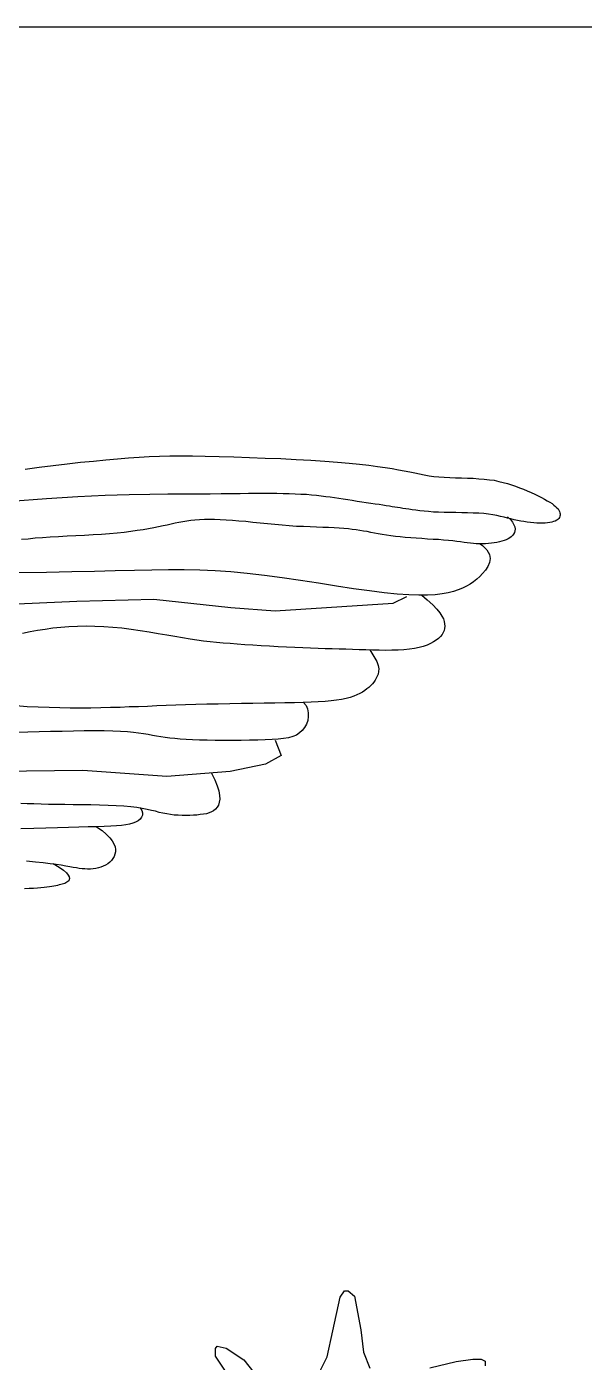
# Model space of a CAD drawing. Header units: millimetres. Extents: x 0 to 687901, y 0 to 346525.
# Drawn here: x 10429.58 to 10444.15, y 16948.86 to 16983.75 of the extents above; entities that cross this region are included whole.
import ezdxf

# ---------------------------------------------------------------- set-up
doc = ezdxf.new("R2010")
doc.units = ezdxf.units.MM
doc.layers.add('ARQ_Texto', color=7, linetype='Continuous')
doc.layers.add('ARQ_Vista 01', color=1, linetype='Continuous')

# ---------------------------------------------------------------- blocks, each defined once
blk = doc.blocks.new('BRASÃO ESTADO PARANÁ')
at = {"layer": 'ARQ_Vista 01'}
for points in [[(3399.98, -30979.69), (3401.1, -30979.55), (3402.21, -30979.41), (3403.3, -30979.28), (3404.35, -30979.16), (3405.37, -30979.06), (3406.35, -30978.96), (3407.27, -30978.88), (3408.14, -30978.81), (3408.97, -30978.75), (3409.77, -30978.71), (3410.58, -30978.68), (3411.4, -30978.66), (3412.27, -30978.65), (3413.19, -30978.66), (3414.19, -30978.67), (3415.28, -30978.7), (3416.45, -30978.73), (3417.67, -30978.77), (3418.91, -30978.82), (3420.15, -30978.87), (3421.36, -30978.93), (3422.53, -30979), (3423.62, -30979.07), (3424.62, -30979.14), (3425.53, -30979.22), (3426.35, -30979.3), (3427.1, -30979.39), (3427.77, -30979.48), (3428.38, -30979.57), (3428.93, -30979.66), (3429.44, -30979.74), (3429.89, -30979.83), (3430.32, -30979.92), (3430.72, -30980), (3431.1, -30980.08), (3431.47, -30980.15), (3431.84, -30980.22), (3432.22, -30980.27), (3432.62, -30980.31), (3433.04, -30980.34), (3433.48, -30980.37), (3433.94, -30980.38), (3434.4, -30980.39), (3434.87, -30980.41), (3435.32, -30980.42), (3435.77, -30980.45), (3436.2, -30980.48), (3436.6, -30980.53), (3436.98, -30980.58), (3437.34, -30980.66), (3437.69, -30980.74), (3438.02, -30980.83), (3438.35, -30980.93), (3438.66, -30981.04), (3438.97, -30981.16), (3439.28, -30981.28), (3439.59, -30981.41), (3439.89, -30981.54), (3440.18, -30981.67), (3440.45, -30981.8), (3440.71, -30981.93), (3440.95, -30982.06), (3441.17, -30982.19), (3441.37, -30982.31), (3441.54, -30982.42), (3441.69, -30982.53), (3441.82, -30982.64), (3441.93, -30982.74), (3442.02, -30982.84), (3442.09, -30982.94), (3442.14, -30983.04), (3442.17, -30983.14), (3442.19, -30983.23), (3442.18, -30983.33), (3442.17, -30983.42), (3442.13, -30983.51), (3442.07, -30983.59), (3442, -30983.66), (3441.91, -30983.73), (3441.8, -30983.79), (3441.67, -30983.83), (3441.52, -30983.87), (3441.36, -30983.91), (3441.19, -30983.93), (3440.99, -30983.95), (3440.79, -30983.95), (3440.57, -30983.95), (3440.34, -30983.95), (3440.1, -30983.93), (3439.85, -30983.91), (3439.59, -30983.88), (3439.33, -30983.84), (3439.07, -30983.8), (3438.81, -30983.75), (3438.55, -30983.69), (3438.29, -30983.63), (3438.03, -30983.56), (3437.76, -30983.49), (3437.48, -30983.43), (3437.19, -30983.36), (3436.88, -30983.3), (3436.54, -30983.25), (3436.17, -30983.21), (3435.76, -30983.18), (3435.33, -30983.16), (3434.88, -30983.14), (3434.42, -30983.14), (3433.95, -30983.13), (3433.48, -30983.12), (3433.03, -30983.12), (3432.6, -30983.1), (3432.19, -30983.08), (3431.81, -30983.05), (3431.45, -30983.02), (3431.12, -30982.98), (3430.81, -30982.94), (3430.52, -30982.9), (3430.26, -30982.86), (3430.01, -30982.82), (3429.78, -30982.79), (3429.56, -30982.75), (3429.35, -30982.72), (3429.15, -30982.69), (3428.93, -30982.66), (3428.71, -30982.62), (3428.46, -30982.58), (3428.2, -30982.54), (3427.9, -30982.5), (3427.58, -30982.45), (3427.24, -30982.4), (3426.89, -30982.35), (3426.53, -30982.3), (3426.16, -30982.24), (3425.79, -30982.18), (3425.43, -30982.13), (3425.08, -30982.07), (3424.73, -30982.02), (3424.39, -30981.96), (3424.05, -30981.91), (3423.7, -30981.87), (3423.34, -30981.82), (3422.97, -30981.78), (3422.58, -30981.74), (3422.17, -30981.71), (3421.74, -30981.69), (3421.29, -30981.67), (3420.82, -30981.65), (3420.33, -30981.64), (3419.83, -30981.63), (3419.3, -30981.62), (3418.75, -30981.62), (3418.19, -30981.62), (3417.59, -30981.63), (3416.94, -30981.64), (3416.24, -30981.64), (3415.45, -30981.65), (3414.57, -30981.66), (3413.59, -30981.67), (3412.48, -30981.67), (3411.23, -30981.68), (3409.81, -30981.69), (3408.18, -30981.72), (3406.3, -30981.78), (3404.15, -30981.88), (3401.68, -30982.03), (3398.87, -30982.24)], [(3438.03, -30983.46), (3438.26, -30983.68), (3438.43, -30983.89), (3438.54, -30984.08), (3438.6, -30984.25), (3438.63, -30984.42), (3438.61, -30984.57), (3438.57, -30984.7), (3438.51, -30984.83), (3438.42, -30984.94), (3438.32, -30985.04), (3438.21, -30985.12), (3438.07, -30985.2), (3437.93, -30985.27), (3437.76, -30985.33), (3437.59, -30985.39), (3437.4, -30985.43), (3437.19, -30985.48), (3436.98, -30985.51), (3436.76, -30985.54), (3436.53, -30985.57), (3436.29, -30985.58), (3436.05, -30985.59), (3435.81, -30985.59), (3435.57, -30985.59), (3435.34, -30985.57), (3435.1, -30985.54), (3434.85, -30985.51), (3434.6, -30985.48), (3434.32, -30985.44), (3434.03, -30985.4), (3433.72, -30985.36), (3433.37, -30985.33), (3432.99, -30985.29), (3432.59, -30985.26), (3432.16, -30985.24), (3431.72, -30985.21), (3431.28, -30985.18), (3430.83, -30985.15), (3430.4, -30985.12), (3429.97, -30985.08), (3429.57, -30985.04), (3429.19, -30985), (3428.83, -30984.95), (3428.48, -30984.9), (3428.15, -30984.85), (3427.83, -30984.79), (3427.53, -30984.74), (3427.24, -30984.69), (3426.95, -30984.63), (3426.67, -30984.58), (3426.39, -30984.53), (3426.1, -30984.49), (3425.79, -30984.45), (3425.48, -30984.41), (3425.13, -30984.37), (3424.76, -30984.35), (3424.36, -30984.32), (3423.92, -30984.31), (3423.46, -30984.29), (3422.97, -30984.27), (3422.46, -30984.26), (3421.93, -30984.23), (3421.38, -30984.21), (3420.82, -30984.17), (3420.25, -30984.13), (3419.67, -30984.07), (3419.09, -30984.01), (3418.51, -30983.95), (3417.94, -30983.9), (3417.39, -30983.84), (3416.85, -30983.79), (3416.33, -30983.74), (3415.84, -30983.71), (3415.38, -30983.69), (3414.93, -30983.68), (3414.51, -30983.67), (3414.12, -30983.68), (3413.74, -30983.7), (3413.38, -30983.72), (3413.05, -30983.76), (3412.73, -30983.8), (3412.42, -30983.85), (3412.11, -30983.91), (3411.81, -30983.97), (3411.51, -30984.04), (3411.19, -30984.11), (3410.86, -30984.18), (3410.51, -30984.26), (3410.13, -30984.33), (3409.72, -30984.41), (3409.29, -30984.48), (3408.83, -30984.55), (3408.33, -30984.62), (3407.8, -30984.69), (3407.24, -30984.75), (3406.64, -30984.8), (3406.01, -30984.85), (3405.35, -30984.89), (3404.67, -30984.92), (3403.98, -30984.96), (3403.3, -30984.99), (3402.63, -30985.03), (3401.97, -30985.06), (3401.35, -30985.11), (3400.77, -30985.15), (3400.22, -30985.21), (3399.7, -30985.26)], [(3435.88, -30985.59), (3436.05, -30985.71), (3436.41, -30986.07), (3436.6, -30986.42), (3436.66, -30986.75), (3436.61, -30987.07), (3436.48, -30987.37), (3436.29, -30987.66), (3436.07, -30987.92), (3435.84, -30988.16), (3435.6, -30988.38), (3435.35, -30988.59), (3435.09, -30988.77), (3434.8, -30988.94), (3434.48, -30989.09), (3434.14, -30989.22), (3433.76, -30989.34), (3433.34, -30989.45), (3432.87, -30989.53), (3432.33, -30989.6), (3431.73, -30989.64), (3431.03, -30989.64), (3430.24, -30989.62), (3429.33, -30989.56), (3428.3, -30989.45), (3427.15, -30989.31), (3425.88, -30989.13), (3424.53, -30988.92), (3423.13, -30988.7), (3421.7, -30988.48), (3420.27, -30988.27), (3418.86, -30988.08), (3417.5, -30987.93), (3416.21, -30987.81), (3414.97, -30987.72), (3413.76, -30987.67), (3412.54, -30987.65), (3411.29, -30987.65), (3409.99, -30987.66), (3408.6, -30987.69), (3407.1, -30987.73), (3405.46, -30987.76), (3403.66, -30987.8), (3401.66, -30987.85), (3399.44, -30987.89)], [(3431.28, -30989.64), (3431.7, -30990), (3432.13, -30990.4), (3432.46, -30990.74), (3432.69, -30991.04), (3432.86, -30991.29), (3432.97, -30991.51), (3433.03, -30991.71), (3433.07, -30991.9), (3433.08, -30992.09), (3433.07, -30992.26), (3433.03, -30992.43), (3432.96, -30992.59), (3432.87, -30992.75), (3432.75, -30992.9), (3432.59, -30993.05), (3432.41, -30993.19), (3432.2, -30993.33), (3431.96, -30993.45), (3431.69, -30993.57), (3431.39, -30993.68), (3431.05, -30993.77), (3430.69, -30993.85), (3430.29, -30993.91), (3429.86, -30993.96), (3429.4, -30993.98), (3428.92, -30993.99), (3428.43, -30994), (3427.91, -30993.99), (3427.39, -30993.97), (3426.86, -30993.96), (3426.33, -30993.94), (3425.81, -30993.92), (3425.28, -30993.91), (3424.75, -30993.89), (3424.21, -30993.88), (3423.66, -30993.86), (3423.09, -30993.85), (3422.5, -30993.83), (3421.89, -30993.8), (3421.26, -30993.77), (3420.6, -30993.74), (3419.94, -30993.71), (3419.27, -30993.67), (3418.6, -30993.63), (3417.95, -30993.59), (3417.32, -30993.55), (3416.72, -30993.51), (3416.15, -30993.46), (3415.61, -30993.42), (3415.09, -30993.37), (3414.58, -30993.32), (3414.06, -30993.26), (3413.53, -30993.19), (3412.99, -30993.11), (3412.41, -30993.01), (3411.8, -30992.91), (3411.15, -30992.79), (3410.47, -30992.68), (3409.78, -30992.56), (3409.07, -30992.44), (3408.35, -30992.34), (3407.62, -30992.25), (3406.9, -30992.18), (3406.19, -30992.13), (3405.48, -30992.1), (3404.79, -30992.09), (3404.11, -30992.11), (3403.44, -30992.14), (3402.8, -30992.19), (3402.17, -30992.25), (3401.56, -30992.34), (3400.97, -30992.43), (3400.38, -30992.54), (3399.78, -30992.65)], [(3387.99, -30989.87), (3390.16, -30990.8), (3393.45, -30990.81), (3398.18, -30990.38), (3404.06, -30990.12), (3410.14, -30989.95), (3416.2, -30990.62), (3419.7, -30990.87), (3429.01, -30990.26), (3430.09, -30989.74)], [(3427.17, -30993.96), (3427.5, -30994.47), (3427.72, -30994.87), (3427.84, -30995.2), (3427.88, -30995.46), (3427.86, -30995.67), (3427.82, -30995.86), (3427.75, -30996.03), (3427.68, -30996.19), (3427.59, -30996.35), (3427.48, -30996.5), (3427.37, -30996.64), (3427.24, -30996.77), (3427.1, -30996.91), (3426.94, -30997.03), (3426.77, -30997.16), (3426.59, -30997.28), (3426.38, -30997.4), (3426.15, -30997.51), (3425.9, -30997.61), (3425.61, -30997.71), (3425.3, -30997.79), (3424.94, -30997.87), (3424.55, -30997.93), (3424.12, -30997.98), (3423.64, -30998.02), (3423.11, -30998.06), (3422.54, -30998.08), (3421.91, -30998.11), (3421.23, -30998.12), (3420.48, -30998.14), (3419.68, -30998.15), (3418.83, -30998.17), (3417.95, -30998.18), (3417.04, -30998.19), (3416.13, -30998.21), (3415.22, -30998.23), (3414.32, -30998.25), (3413.46, -30998.27), (3412.64, -30998.29), (3411.86, -30998.32), (3411.1, -30998.35), (3410.37, -30998.38), (3409.64, -30998.41), (3408.93, -30998.44), (3408.2, -30998.46), (3407.47, -30998.49), (3406.72, -30998.51), (3405.95, -30998.53), (3405.16, -30998.54), (3404.36, -30998.54), (3403.54, -30998.54), (3402.71, -30998.53), (3401.87, -30998.51), (3401.01, -30998.48), (3400.15, -30998.44), (3399.29, -30998.38)], [(3421.95, -30998.1), (3422.14, -30998.34), (3422.26, -30998.61), (3422.32, -30998.91), (3422.32, -30999.21), (3422.27, -30999.52), (3422.17, -30999.81), (3422.02, -31000.08), (3421.84, -31000.32), (3421.63, -31000.51), (3421.38, -31000.67), (3421.09, -31000.79), (3420.75, -31000.88), (3420.37, -31000.95), (3419.94, -31000.99), (3419.46, -31001.03), (3418.93, -31001.05), (3418.33, -31001.07), (3417.69, -31001.08), (3417.03, -31001.09), (3416.34, -31001.1), (3415.66, -31001.1), (3414.98, -31001.1), (3414.34, -31001.08), (3413.73, -31001.07), (3413.18, -31001.05), (3412.68, -31001.02), (3412.22, -31000.99), (3411.8, -31000.95), (3411.41, -31000.91), (3411.04, -31000.86), (3410.69, -31000.81), (3410.35, -31000.76), (3410.02, -31000.7), (3409.68, -31000.64), (3409.33, -31000.58), (3408.94, -31000.53), (3408.52, -31000.48), (3408.05, -31000.43), (3407.51, -31000.39), (3406.91, -31000.37), (3406.22, -31000.35), (3405.46, -31000.35), (3404.65, -31000.35), (3403.79, -31000.36), (3402.9, -31000.38), (3401.99, -31000.4), (3401.09, -31000.42), (3400.19, -31000.45), (3399.32, -31000.47)], [(3419.71, -31001.08), (3420.17, -31002.29), (3418.95, -31002.96), (3416.16, -31003.56), (3411.16, -31003.93), (3404.55, -31003.48), (3393.39, -31003.6), (3383.77, -31003.83), (3379.09, -31003.93), (3377.21, -31003.53), (3376.42, -31002.74)], [(3414.69, -31003.67), (3414.95, -31004.21), (3415.13, -31004.67), (3415.26, -31005.08), (3415.32, -31005.43), (3415.33, -31005.73), (3415.3, -31005.98), (3415.23, -31006.2), (3415.12, -31006.37), (3415, -31006.52), (3414.85, -31006.64), (3414.68, -31006.74), (3414.49, -31006.82), (3414.28, -31006.88), (3414.05, -31006.92), (3413.8, -31006.95), (3413.54, -31006.98), (3413.26, -31007), (3412.97, -31007.01), (3412.67, -31007.01), (3412.36, -31007.01), (3412.06, -31007), (3411.75, -31006.98), (3411.44, -31006.94), (3411.15, -31006.9), (3410.85, -31006.84), (3410.56, -31006.77), (3410.27, -31006.69), (3409.95, -31006.62), (3409.6, -31006.54), (3409.22, -31006.46), (3408.79, -31006.39), (3408.31, -31006.33), (3407.77, -31006.29), (3407.17, -31006.25), (3406.53, -31006.22), (3405.86, -31006.2), (3405.17, -31006.19), (3404.48, -31006.18), (3403.78, -31006.17), (3403.11, -31006.16), (3402.46, -31006.15), (3401.83, -31006.14), (3401.24, -31006.12), (3400.68, -31006.11), (3400.15, -31006.09), (3399.65, -31006.07)], [(3409.07, -31006.41), (3409.19, -31006.62), (3409.24, -31006.81), (3409.23, -31006.99), (3409.16, -31007.15), (3409.05, -31007.3), (3408.89, -31007.43), (3408.7, -31007.54), (3408.48, -31007.63), (3408.22, -31007.7), (3407.93, -31007.76), (3407.59, -31007.8), (3407.19, -31007.83), (3406.74, -31007.85), (3406.21, -31007.88), (3405.62, -31007.9), (3404.95, -31007.92), (3404.21, -31007.94), (3403.4, -31007.96), (3402.54, -31007.99), (3401.62, -31008.01), (3400.66, -31008.04), (3399.66, -31008.07)], [(3405.62, -31007.9), (3406.05, -31008.21), (3406.39, -31008.5), (3406.66, -31008.77), (3406.85, -31009.02), (3406.99, -31009.26), (3407.08, -31009.48), (3407.11, -31009.7), (3407.11, -31009.89), (3407.07, -31010.08), (3407, -31010.26), (3406.91, -31010.42), (3406.79, -31010.57), (3406.66, -31010.7), (3406.5, -31010.82), (3406.33, -31010.93), (3406.15, -31011.02), (3405.96, -31011.09), (3405.76, -31011.15), (3405.55, -31011.19), (3405.34, -31011.22), (3405.13, -31011.24), (3404.91, -31011.24), (3404.7, -31011.23), (3404.48, -31011.22), (3404.26, -31011.19), (3404.03, -31011.16), (3403.78, -31011.11), (3403.51, -31011.07), (3403.2, -31011.01), (3402.84, -31010.95), (3402.43, -31010.89), (3401.96, -31010.83), (3401.42, -31010.76), (3400.8, -31010.69), (3400.1, -31010.63)], [(3402.21, -31010.8), (3402.66, -31011.09), (3403, -31011.33), (3403.24, -31011.54), (3403.38, -31011.72), (3403.46, -31011.86), (3403.48, -31011.98), (3403.46, -31012.08), (3403.42, -31012.16), (3403.36, -31012.23), (3403.28, -31012.29), (3403.2, -31012.33), (3403.11, -31012.38), (3403.01, -31012.41), (3402.91, -31012.44), (3402.79, -31012.47), (3402.67, -31012.5), (3402.54, -31012.53), (3402.4, -31012.56), (3402.25, -31012.59), (3402.09, -31012.62), (3401.91, -31012.65), (3401.71, -31012.67), (3401.48, -31012.7), (3401.23, -31012.72), (3400.95, -31012.75), (3400.64, -31012.77), (3400.3, -31012.79), (3399.93, -31012.81)], [(3417.5, -31053.39), (3414.99, -31049.68), (3414.99, -31049.06), (3415.13, -31048.89), (3415.85, -31049.04), (3417.23, -31049.96), (3418.53, -31051.59)], [(3422.8, -31051.71), (3423.8, -31049.71), (3424.25, -31047.66), (3424.83, -31045.01), (3425.18, -31044.52), (3425.46, -31044.52), (3425.95, -31044.94), (3426.47, -31047.6), (3426.68, -31049.34), (3427.18, -31050.61)], [(3431.91, -31050.58), (3433.98, -31050.08), (3435.3, -31049.91), (3435.96, -31049.91), (3436.28, -31050.06), (3436.28, -31050.42)]]:
    blk.add_lwpolyline(points, dxfattribs=at)

msp = doc.modelspace()

# ---------------------------------------------------------------- linework, layer by layer
at = {"layer": 'ARQ_Texto'}
msp.add_lwpolyline([(11214.878, 16538.665), (10339.878, 16538.665), (10339.878, 16983.746), (11214.878, 16983.746)], close=True, dxfattribs=at)

# ---------------------------------------------------------------- block references
at = {"layer": 'ARQ_Vista 01', "xscale": 0.3311642879270948, "yscale": 0.3311642879998544, "zscale": 0.331164288}
msp.add_blockref('BRASÃO ESTADO PARANÁ', (9303.587, 27231.558), dxfattribs=at)

doc.saveas('drawing.dxf')
